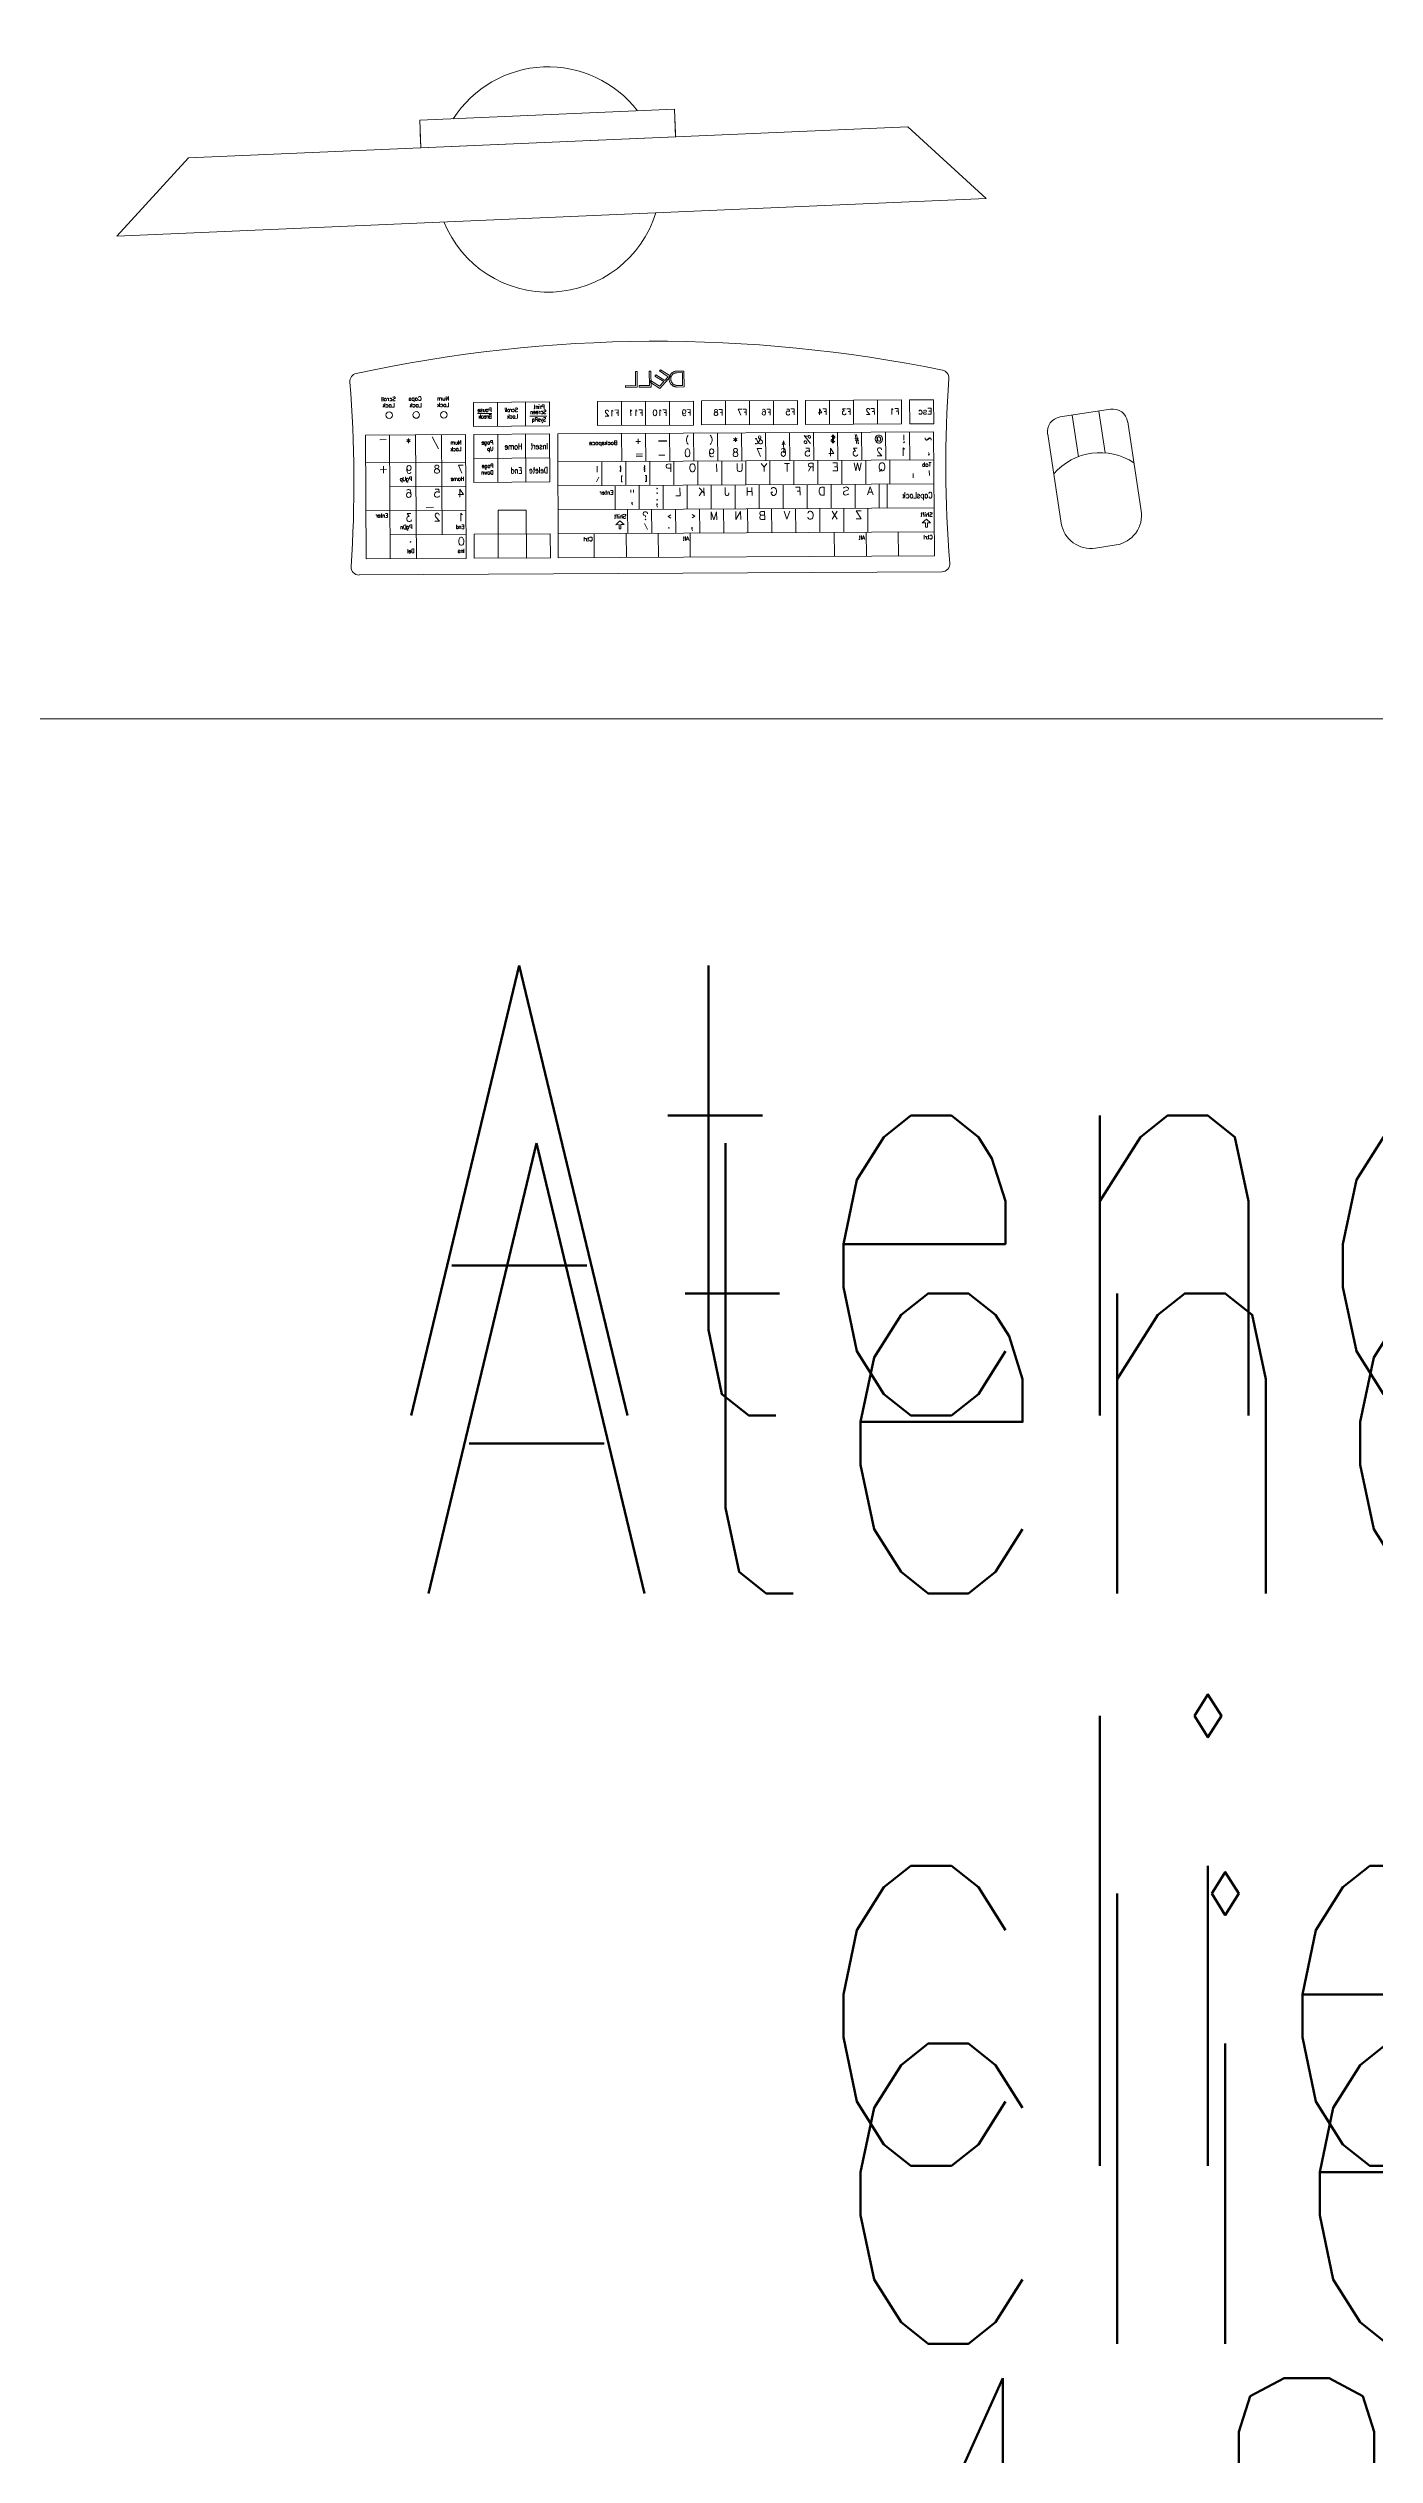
# Model space of a CAD drawing. Header units: millimetres. Extents: x 2828 to 3406, y 849 to 1266.
# Drawn here: x 2921.877 to 2922.762, y 1090.871 to 1092.476 of the extents above; entities that cross this region are included whole.
import ezdxf

# ---------------------------------------------------------------- set-up
doc = ezdxf.new("R2010")
doc.units = ezdxf.units.MM
doc.header["$PDMODE"] = 34
doc.header["$PDSIZE"] = -10
doc.linetypes.add('DASHDOT', pattern=[1, 0.5, -0.25, 0, -0.25])
doc.layers.get('DEFPOINTS').update_dxf_attribs({"lineweight": 5})
for name, color, linetype, lineweight in [('arq cotas', 152, 'Continuous', 13), ('arq tex', 31, 'Continuous', 5), ('equip tx', 220, 'Continuous', 5), ('EQUIPAMIENTO', 4, 'Continuous', 15)]:
    doc.layers.add(name, color=color, linetype=linetype, lineweight=lineweight)
doc.styles.add('250-cts', font='romans.shx', dxfattribs={"width": 0.7, "height": 0.25})
doc.styles.get("Standard").update_dxf_attribs({"font": 'romans.shx'})
doc.dimstyles.new('250', dxfattribs={"dimtxt": 0.3, "dimasz": 0.15, "dimexe": 0, "dimexo": 0.1, "dimgap": 0.05, "dimtad": 1, "dimzin": 0, "dimdsep": 46, "dimtxsty": '250-cts', "dimblk": 'ARCHTICK', "dimcen": 0.02, "dimclrd": 256, "dimclre": 256, "dimclrt": 256, "dimazin": 0, "dimtfac": 1, "dimtofl": 0, "dimtmove": 1, "dimatfit": 0, "dimldrblk": 'OPEN90', "dimfxl": 1, "dimtolj": 1, "dimtzin": 0, "dimlwd": -1, "dimarcsym": 0})

# ---------------------------------------------------------------- blocks, each defined once
blk = doc.blocks.new('A$C3E545378')
at = {"layer": 'EQUIPAMIENTO', "color": 8, "true_color": 0x777669}
for p, q in [((-0.1339, 0.0431), (0.0361, 0.0431)), ((-0.1339, 0.0247), (-0.1339, 0.0431)), ((-0.1339, 0.0347), (-0.1339, 0.0247)), ((0.0361, 0.0431), (0.0361, 0.0247)), ((0.0361, 0.0347), (0.0361, 0.0247)), ((-0.3389, -0.0253), (-0.2889, 0.0247)), ((-0.2889, 0.0247), (0.1911, 0.0247)), ((0.0361, 0.0247), (-0.1339, 0.0247)), ((0.1911, 0.0247), (0.2411, -0.0253)), ((0.2411, -0.0253), (-0.3389, -0.0253))]:
    blk.add_line(p, q, dxfattribs=at)
for start, end in [(35.0422, 144.9578), (199.6378, 340.3622)]:
    blk.add_arc((-0.05, 0), 0.0751, start, end, dxfattribs=at)
blk = doc.blocks.new('A$C78C04118')
at = {"layer": 'EQUIPAMIENTO', "color": 8, "lineweight": 0, "true_color": 0x777669}
for p, q in [((-0.2975, 0.1163), (-0.2986, 0.1163)), ((-0.2986, 0.1163), (-0.2985, 0.1067)), ((-0.2974, 0.1057), (-0.2975, 0.1163)), ((-0.2883, 0.1164), (-0.2894, 0.1164)), ((-0.2894, 0.1164), (-0.2893, 0.1068)), ((-0.2882, 0.1058), (-0.2883, 0.1164)), ((-0.285, 0.114), (-0.2857, 0.1132)), ((-0.2857, 0.1132), (-0.2797, 0.1095)), ((-0.279, 0.1103), (-0.285, 0.114)), ((-0.282, 0.1174), (-0.2827, 0.1166)), ((-0.2827, 0.1166), (-0.2767, 0.1128)), ((-0.2823, 0.105), (-0.275, 0.1131)), ((-0.275, 0.1131), (-0.282, 0.1174)), ((-0.2767, 0.1128), (-0.279, 0.1103)), ((-0.276, 0.1125), (-0.2761, 0.1122)), ((-0.2759, 0.1129), (-0.276, 0.1125)), ((-0.2758, 0.1132), (-0.2759, 0.1129)), ((-0.2757, 0.1135), (-0.2758, 0.1132)), ((-0.2755, 0.1138), (-0.2757, 0.1135)), ((-0.2754, 0.1141), (-0.2755, 0.1138)), ((-0.2752, 0.1144), (-0.2754, 0.1141)), ((-0.275, 0.1146), (-0.2752, 0.1144)), ((-0.2748, 0.1149), (-0.275, 0.1146)), ((-0.2749, 0.1124), (-0.275, 0.1121)), ((-0.2748, 0.1127), (-0.2749, 0.1124)), ((-0.2745, 0.1151), (-0.2748, 0.1149)), ((-0.2747, 0.113), (-0.2748, 0.1127)), ((-0.2746, 0.1133), (-0.2747, 0.113)), ((-0.2744, 0.1135), (-0.2746, 0.1133)), ((-0.2743, 0.1153), (-0.2745, 0.1151)), ((-0.2743, 0.1138), (-0.2744, 0.1135)), ((-0.274, 0.1155), (-0.2743, 0.1153)), ((-0.2741, 0.114), (-0.2743, 0.1138)), ((-0.2739, 0.1143), (-0.2741, 0.114)), ((-0.2737, 0.1157), (-0.274, 0.1155)), ((-0.2737, 0.1145), (-0.2739, 0.1143)), ((-0.2734, 0.1159), (-0.2737, 0.1157)), ((-0.2734, 0.1147), (-0.2737, 0.1145)), ((-0.2732, 0.1161), (-0.2734, 0.1159)), ((-0.2732, 0.1148), (-0.2734, 0.1147)), ((-0.2728, 0.1162), (-0.2732, 0.1161)), ((-0.2729, 0.115), (-0.2732, 0.1148)), ((-0.2726, 0.1151), (-0.2729, 0.115)), ((-0.2725, 0.1163), (-0.2728, 0.1162)), ((-0.2724, 0.1152), (-0.2726, 0.1151)), ((-0.2722, 0.1164), (-0.2725, 0.1163)), ((-0.2721, 0.1153), (-0.2724, 0.1152)), ((-0.2719, 0.1165), (-0.2722, 0.1164)), ((-0.2718, 0.1154), (-0.2721, 0.1153)), ((-0.2716, 0.1165), (-0.2719, 0.1165)), ((-0.2715, 0.1155), (-0.2718, 0.1154)), ((-0.2712, 0.1166), (-0.2716, 0.1165)), ((-0.2712, 0.1155), (-0.2715, 0.1155)), ((-0.2709, 0.1166), (-0.2712, 0.1166)), ((-0.2709, 0.1155), (-0.2712, 0.1155)), ((-0.2663, 0.1166), (-0.2709, 0.1166)), ((-0.2673, 0.1156), (-0.2709, 0.1155)), ((-0.2672, 0.107), (-0.2673, 0.1156)), ((-0.2662, 0.106), (-0.2663, 0.1166)), ((-0.2985, 0.1067), (-0.3053, 0.1067)), ((-0.3053, 0.1067), (-0.3053, 0.1056)), ((-0.3053, 0.1056), (-0.2974, 0.1057)), ((-0.2974, 0.1057), (-0.2974, 0.1057)), ((-0.2893, 0.1068), (-0.296, 0.1068)), ((-0.296, 0.1068), (-0.296, 0.1057)), ((-0.296, 0.1057), (-0.2882, 0.1058)), ((-0.2885, 0.1102), (-0.2892, 0.1094)), ((-0.2892, 0.1094), (-0.2823, 0.105)), ((-0.2825, 0.1064), (-0.2885, 0.1102)), ((-0.2882, 0.1058), (-0.2882, 0.1058)), ((-0.2797, 0.1095), (-0.2825, 0.1064)), ((-0.2823, 0.105), (-0.2823, 0.105)), ((-0.2761, 0.1119), (-0.2762, 0.1115)), ((-0.2762, 0.1115), (-0.2762, 0.1112)), ((-0.2762, 0.1112), (-0.2762, 0.1109)), ((-0.2762, 0.1109), (-0.2761, 0.1105)), ((-0.2761, 0.1122), (-0.2761, 0.1119)), ((-0.2761, 0.1105), (-0.2761, 0.1102)), ((-0.2761, 0.1102), (-0.276, 0.1099)), ((-0.276, 0.1099), (-0.2759, 0.1096)), ((-0.2759, 0.1096), (-0.2758, 0.1093)), ((-0.2758, 0.1093), (-0.2756, 0.1089)), ((-0.2756, 0.1089), (-0.2755, 0.1086)), ((-0.2755, 0.1086), (-0.2753, 0.1084)), ((-0.2753, 0.1084), (-0.2751, 0.1081)), ((-0.275, 0.1121), (-0.2751, 0.1118)), ((-0.2751, 0.1118), (-0.2751, 0.1115)), ((-0.2751, 0.1115), (-0.2751, 0.1112)), ((-0.2751, 0.1112), (-0.2751, 0.1109)), ((-0.2751, 0.1109), (-0.2751, 0.1106)), ((-0.2751, 0.1106), (-0.275, 0.1103)), ((-0.2751, 0.1081), (-0.2749, 0.1078)), ((-0.275, 0.1103), (-0.2749, 0.11)), ((-0.2749, 0.11), (-0.2748, 0.1097)), ((-0.2749, 0.1078), (-0.2747, 0.1076)), ((-0.2748, 0.1097), (-0.2747, 0.1095)), ((-0.2747, 0.1095), (-0.2746, 0.1092)), ((-0.2747, 0.1076), (-0.2744, 0.1073)), ((-0.2746, 0.1092), (-0.2744, 0.1089)), ((-0.2744, 0.1089), (-0.2742, 0.1087)), ((-0.2744, 0.1073), (-0.2742, 0.1071)), ((-0.2742, 0.1087), (-0.274, 0.1084)), ((-0.2742, 0.1071), (-0.2739, 0.1069)), ((-0.274, 0.1084), (-0.2738, 0.1082)), ((-0.2739, 0.1069), (-0.2736, 0.1067)), ((-0.2738, 0.1082), (-0.2736, 0.108)), ((-0.2736, 0.108), (-0.2734, 0.1078)), ((-0.2736, 0.1067), (-0.2734, 0.1066)), ((-0.2734, 0.1078), (-0.2731, 0.1077)), ((-0.2734, 0.1066), (-0.2731, 0.1064)), ((-0.2731, 0.1077), (-0.2728, 0.1075)), ((-0.2731, 0.1064), (-0.2728, 0.1063)), ((-0.2728, 0.1075), (-0.2726, 0.1074)), ((-0.2728, 0.1063), (-0.2724, 0.1062)), ((-0.2726, 0.1074), (-0.2723, 0.1073)), ((-0.2724, 0.1062), (-0.2721, 0.1061)), ((-0.2723, 0.1073), (-0.272, 0.1072)), ((-0.2721, 0.1061), (-0.2718, 0.106)), ((-0.272, 0.1072), (-0.2717, 0.1071)), ((-0.2718, 0.106), (-0.2715, 0.106)), ((-0.2717, 0.1071), (-0.2714, 0.107)), ((-0.2715, 0.106), (-0.2711, 0.1059)), ((-0.2714, 0.107), (-0.2711, 0.107)), ((-0.2711, 0.107), (-0.2708, 0.107)), ((-0.2711, 0.1059), (-0.2708, 0.1059)), ((-0.2708, 0.107), (-0.2672, 0.107)), ((-0.2708, 0.1059), (-0.2662, 0.106))]:
    blk.add_line(p, q, dxfattribs=at)
at = {"layer": 'EQUIPAMIENTO', "color": 8, "true_color": 0x777669}
for p, q in [((-0.3239, 0.096), (-0.2599, 0.0966)), ((-0.2917, 0.0803), (-0.2919, 0.0963)), ((-0.2757, 0.0805), (-0.2759, 0.0965)), ((-0.2599, 0.0966), (-0.2597, 0.0806)), ((-0.2545, 0.0967), (-0.1905, 0.0973)), ((-0.2544, 0.0807), (-0.2545, 0.0967)), ((-0.2384, 0.0808), (-0.2385, 0.0968)), ((-0.2224, 0.081), (-0.2225, 0.097)), ((-0.2064, 0.0811), (-0.2065, 0.0971)), ((-0.1905, 0.0973), (-0.1904, 0.0813)), ((-0.1852, 0.0973), (-0.1212, 0.0979)), ((-0.1851, 0.0813), (-0.1852, 0.0973)), ((-0.1691, 0.0815), (-0.1692, 0.0975)), ((-0.1531, 0.0816), (-0.1532, 0.0976)), ((-0.1371, 0.0818), (-0.1372, 0.0978)), ((-0.1212, 0.0979), (-0.1211, 0.0819)), ((-0.1159, 0.098), (-0.0999, 0.0981)), ((-0.1157, 0.082), (-0.1159, 0.098)), ((-0.0999, 0.0981), (-0.0997, 0.0821)), ((-0.4065, 0.0952), (-0.3559, 0.0957)), ((-0.4064, 0.0792), (-0.4065, 0.0952)), ((-0.4038, 0.0878), (-0.3943, 0.0879)), ((-0.3904, 0.0794), (-0.3905, 0.0954)), ((-0.3717, 0.0796), (-0.3719, 0.0956)), ((-0.3689, 0.0861), (-0.3576, 0.0862)), ((-0.3559, 0.0957), (-0.3557, 0.0797)), ((-0.3237, 0.08), (-0.3239, 0.096)), ((-0.2597, 0.0806), (-0.3237, 0.08)), ((-0.3077, 0.0802), (-0.3079, 0.0962)), ((-0.1904, 0.0813), (-0.2544, 0.0807)), ((-0.1211, 0.0819), (-0.1851, 0.0813)), ((-0.0997, 0.0821), (-0.1157, 0.082)), ((0.0182, 0.0922), (-0.0154, 0.0869)), ((-0.0032, 0.0604), (-0.0075, 0.0881)), ((0.0103, 0.0909), (0.0146, 0.063)), ((0.0389, 0.0246), (0.0296, 0.0838)), ((-0.4117, 0.0739), (-0.4783, 0.0732)), ((-0.4783, 0.0732), (-0.4776, -0.0094)), ((-0.4616, -0.0093), (-0.4623, 0.0734)), ((-0.4442, -0.0091), (-0.445, 0.0736)), ((-0.427, 0.0071), (-0.4277, 0.0737)), ((-0.4109, -0.0088), (-0.4117, 0.0739)), ((-0.3557, 0.0797), (-0.4064, 0.0792)), ((-0.4063, 0.0739), (-0.3557, 0.0744)), ((-0.406, 0.0419), (-0.4063, 0.0739)), ((-0.39, 0.0421), (-0.3903, 0.0741)), ((-0.3714, 0.0422), (-0.3717, 0.0742)), ((-0.3557, 0.0744), (-0.3554, 0.0424)), ((-0.0997, 0.0768), (-0.3503, 0.0744)), ((-0.3503, 0.0744), (-0.3496, -0.0082)), ((-0.3075, 0.0562), (-0.3077, 0.0748)), ((-0.2915, 0.0563), (-0.2917, 0.075)), ((-0.2755, 0.0565), (-0.2757, 0.0751)), ((-0.2595, 0.0566), (-0.2597, 0.0753)), ((-0.2435, 0.0568), (-0.2437, 0.0754)), ((-0.2275, 0.0569), (-0.2277, 0.0756)), ((-0.2115, 0.0571), (-0.2117, 0.0757)), ((-0.1955, 0.0572), (-0.1957, 0.0759)), ((-0.1795, 0.0574), (-0.1797, 0.076)), ((-0.1635, 0.0575), (-0.1637, 0.0762)), ((-0.1475, 0.0577), (-0.1477, 0.0763)), ((-0.1315, 0.0578), (-0.1317, 0.0765)), ((-0.1155, 0.058), (-0.1157, 0.0766)), ((-0.0989, -0.0059), (-0.0997, 0.0768)), ((-0.0237, 0.0755), (-0.0144, 0.0162)), ((-0.4115, 0.0552), (-0.4782, 0.0546)), ((-0.3555, 0.0584), (-0.4062, 0.0579)), ((-0.0995, 0.0581), (-0.3502, 0.0558)), ((-0.3207, 0.04), (-0.3208, 0.056)), ((-0.3047, 0.0402), (-0.3048, 0.0562)), ((-0.2887, 0.0403), (-0.2888, 0.0563)), ((-0.2727, 0.0405), (-0.2728, 0.0565)), ((-0.2567, 0.0406), (-0.2568, 0.0566)), ((-0.2407, 0.0408), (-0.2408, 0.0568)), ((-0.2247, 0.0409), (-0.2248, 0.0569)), ((-0.2087, 0.0411), (-0.2088, 0.0571)), ((-0.1927, 0.0412), (-0.1928, 0.0572)), ((-0.1767, 0.0414), (-0.1768, 0.0574)), ((-0.1607, 0.0415), (-0.1608, 0.0575)), ((-0.1447, 0.0417), (-0.1448, 0.0577)), ((-0.1287, 0.0418), (-0.1288, 0.0578)), ((-0.1133, 0.0489), (-0.1133, 0.0459)), ((-0.1024, 0.0476), (-0.1025, 0.0508)), ((-0.4113, 0.0392), (-0.462, 0.0387)), ((-0.3554, 0.0424), (-0.406, 0.0419)), ((-0.0994, 0.0421), (-0.35, 0.0398)), ((-0.3118, 0.0241), (-0.3119, 0.0401)), ((-0.2958, 0.0243), (-0.2959, 0.0403)), ((-0.2798, 0.0244), (-0.2799, 0.0404)), ((-0.2638, 0.0246), (-0.2639, 0.0406)), ((-0.2478, 0.0247), (-0.2479, 0.0407)), ((-0.2318, 0.0249), (-0.2319, 0.0409)), ((-0.2158, 0.025), (-0.2159, 0.041)), ((-0.1998, 0.0252), (-0.1999, 0.0412)), ((-0.1838, 0.0253), (-0.1839, 0.0413)), ((-0.1678, 0.0255), (-0.1679, 0.0415)), ((-0.1518, 0.0256), (-0.1519, 0.0416)), ((-0.1358, 0.0258), (-0.1359, 0.0418)), ((-0.1304, 0.0258), (-0.1306, 0.0418)), ((-0.4112, 0.0232), (-0.4779, 0.0226)), ((-0.433, 0.0252), (-0.4379, 0.0251)), ((-0.3712, 0.0236), (-0.3899, 0.0234)), ((-0.3899, 0.0234), (-0.3896, -0.0086)), ((-0.3709, -0.0084), (-0.3712, 0.0236)), ((-0.0992, 0.0261), (-0.3499, 0.0238)), ((-0.3086, 0.0166), (-0.3113, 0.014)), ((-0.3058, 0.0141), (-0.3086, 0.0166)), ((-0.3033, 0.0082), (-0.3035, 0.0242)), ((-0.2873, 0.0084), (-0.2875, 0.0244)), ((-0.2713, 0.0085), (-0.2715, 0.0245)), ((-0.2553, 0.0087), (-0.2555, 0.0247)), ((-0.2393, 0.0088), (-0.2395, 0.0248)), ((-0.2233, 0.009), (-0.2235, 0.025)), ((-0.2073, 0.0091), (-0.2075, 0.0251)), ((-0.1913, 0.0093), (-0.1915, 0.0253)), ((-0.1753, 0.0094), (-0.1755, 0.0254)), ((-0.1593, 0.0095), (-0.1595, 0.0255)), ((-0.1433, 0.0097), (-0.1435, 0.0257)), ((-0.1043, 0.0185), (-0.1071, 0.0159)), ((-0.1071, 0.0159), (-0.1049, 0.0161)), ((-0.1049, 0.0161), (-0.1049, 0.0132)), ((-0.1015, 0.016), (-0.1043, 0.0185)), ((-0.1036, 0.0161), (-0.1015, 0.016)), ((-0.1036, 0.0132), (-0.1036, 0.0161)), ((-0.411, 0.0072), (-0.4617, 0.0067)), ((-0.355, 0.0077), (-0.4057, 0.0073)), ((-0.4057, 0.0073), (-0.4056, -0.0087)), ((-0.3549, -0.0083), (-0.355, 0.0077)), ((-0.0991, 0.0101), (-0.3497, 0.0078)), ((-0.3256, -0.008), (-0.3257, 0.008)), ((-0.3113, 0.014), (-0.3092, 0.0142)), ((-0.3092, 0.0142), (-0.3092, 0.0113)), ((-0.3079, 0.0113), (-0.3092, 0.0113)), ((-0.3079, 0.0113), (-0.3079, 0.0142)), ((-0.3079, 0.0142), (-0.3058, 0.0141)), ((-0.3042, -0.0078), (-0.3044, 0.0082)), ((-0.2829, -0.0076), (-0.283, 0.0084)), ((-0.2616, -0.0074), (-0.2617, 0.0086)), ((-0.1656, -0.0065), (-0.1657, 0.0095)), ((-0.1442, -0.0063), (-0.1444, 0.0097)), ((-0.1229, -0.0061), (-0.1231, 0.0099)), ((-0.1036, 0.0132), (-0.1049, 0.0132)), ((0.0084, -0.0005), (0.0222, 0.0017)), ((-0.4776, -0.0094), (-0.4109, -0.0088)), ((-0.4056, -0.0087), (-0.3549, -0.0083)), ((-0.3496, -0.0082), (-0.0989, -0.0059)), ((-0.0939, -0.0165), (-0.4824, -0.0201))]:
    blk.add_line(p, q, dxfattribs=at)
for centre in [(-0.4626, 0.0865), (-0.4446, 0.0867), (-0.4262, 0.0869)]:
    blk.add_circle(centre, 0.0022, dxfattribs=at)
for centre, radius, start, end in [((-0.2807, -0.8118), 0.9482, 78.6398, 102.4282), ((-0.4836, 0.109), 0.00533, 102.4282, 184.7958), ((-0.095, 0.1126), 0.00533, 356.2722, 78.6398), ((-1.3207, 0.0387), 0.8347, 356.3467, 4.7958), ((0.7432, 0.058), 0.8347, 176.2722, 184.7212), ((-0.0139, 0.077), 0.01, 98.9183, 188.9183), ((0.0197, 0.0823), 0.01, 8.9183, 98.9183), ((0.0053, 0.0193), 0.02, 188.9183, 278.9183), ((0.0191, 0.0215), 0.02, 278.9183, 8.9183), ((-0.4824, -0.0148), 0.00533, 176.3467, 270.534), ((-0.0939, -0.0112), 0.00533, 270.534, 4.7212)]:
    blk.add_arc(centre, radius, start, end, dxfattribs=at)
blk.add_ellipse((0.0115, 0.0222), major_axis=(0.029, 0.029), ratio=1, start_param=0.207647, end_param=1.646099, dxfattribs=at)
at = {"layer": 'EQUIPAMIENTO', "color": 8, "true_color": 0x777669, "text_generation_flag": 4}
for s, height, p in [('Scroll', 0.00267, (-0.4583, 0.096)), ('Caps', 0.00267, (-0.4411, 0.0963)), ('Num', 0.00267, (-0.4227, 0.0965)), ('Lock', 0.00267, (-0.459, 0.0918)), ('Lock', 0.00267, (-0.441, 0.092)), ('Lock', 0.00267, (-0.4226, 0.0922)), ('F12', 0.004, (-0.3093, 0.0865)), ('F11', 0.004, (-0.2933, 0.0866)), ('F10', 0.004, (-0.2773, 0.0868)), ('F9', 0.004, (-0.2613, 0.0869)), ('F8', 0.004, (-0.24, 0.0871)), ('F7', 0.004, (-0.224, 0.0873)), ('F6', 0.004, (-0.208, 0.0874)), ('F5', 0.004, (-0.192, 0.0876)), ('F4', 0.004, (-0.1706, 0.0878)), ('F3', 0.004, (-0.1546, 0.0879)), ('F2', 0.004, (-0.1386, 0.0881)), ('F1', 0.004, (-0.1226, 0.0882)), ('Esc', 0.004, (-0.1008, 0.0884)), ('-', 0.00533, (-0.4637, 0.0679)), ('*', 0.00533, (-0.4479, 0.0657)), ('/', 0.00533, (-0.4293, 0.0659)), ('Backspace', 0.00267, (-0.3104, 0.0673)), ('+', 0.004, (-0.2943, 0.0679)), ('_', 0.008, (-0.2776, 0.0706)), ('0', 0.00533, (-0.2614, 0.0594)), (')', 0.004, (-0.2627, 0.069)), ('9', 0.00533, (-0.2454, 0.0595)), ('(', 0.004, (-0.2467, 0.0691)), ('8', 0.00533, (-0.2294, 0.0597)), ('*', 0.00533, (-0.23, 0.0672)), ('&', 0.00533, (-0.2131, 0.0683)), ('7', 0.00533, (-0.2134, 0.0598)), ('6', 0.00533, (-0.1974, 0.06)), ('%', 0.00533, (-0.1811, 0.0686)), ('5', 0.00533, (-0.1814, 0.0601)), ('4', 0.00533, (-0.1654, 0.0603)), ('$', 0.004, (-0.1651, 0.0697)), ('3', 0.00533, (-0.1494, 0.0604)), ('#', 0.004, (-0.1491, 0.0699)), ('@', 0.00533, (-0.1331, 0.0691)), ('2', 0.00533, (-0.1334, 0.0606)), ('1', 0.00533, (-0.1174, 0.0607)), ('!', 0.00533, (-0.1183, 0.0694)), ('~', 0.00533, (-0.1006, 0.0696)), ('+', 0.00533, (-0.4634, 0.0479)), ('9', 0.00533, (-0.4471, 0.0477)), ('8', 0.00533, (-0.4284, 0.0479)), ('7', 0.00533, (-0.4124, 0.048)), ('|', 0.00267, (-0.3235, 0.0498)), ('}', 0.00267, (-0.3075, 0.0502)), ('=', 0.00533, (-0.2928, 0.0582)), ('{', 0.00267, (-0.2915, 0.0504)), ('-', 0.00533, (-0.2778, 0.0583)), ('P', 0.00533, (-0.2738, 0.0493)), ('O', 0.00533, (-0.2578, 0.0495)), ('I', 0.00533, (-0.2433, 0.0496)), ('U', 0.00533, (-0.2264, 0.0498)), ('Y', 0.00533, (-0.2106, 0.0499)), ('T', 0.00533, (-0.1955, 0.05)), ('R', 0.00533, (-0.1789, 0.0502)), ('E', 0.00533, (-0.1629, 0.0504)), ('W', 0.00533, (-0.1475, 0.0505)), ('Q', 0.00533, (-0.1315, 0.0506)), ('Tab', 0.00267, (-0.1012, 0.0535)), ('`', 0.00667, (-0.1014, 0.0562)), ('6', 0.00533, (-0.447, 0.0317)), ('5', 0.00533, (-0.4283, 0.0319)), ('4', 0.00533, (-0.4123, 0.032)), ('\\', 0.00267, (-0.3228, 0.0429)), ('Enter', 0.00267, (-0.3129, 0.0342)), (']', 0.00267, (-0.3066, 0.0435)), ('"', 0.00533, (-0.2986, 0.032)), ('[', 0.00267, (-0.2906, 0.0437)), (':', 0.00533, (-0.2826, 0.0349)), ('L', 0.00533, (-0.2677, 0.0334)), ('K', 0.00533, (-0.2517, 0.0335)), ('J', 0.00533, (-0.2357, 0.0337)), ('H', 0.00533, (-0.2197, 0.0338)), ('G', 0.00533, (-0.2037, 0.034)), ('F', 0.00533, (-0.1877, 0.0341)), ('D', 0.00533, (-0.1717, 0.0343)), ('S', 0.00533, (-0.1557, 0.0344)), ('A', 0.00533, (-0.1397, 0.0346)), ('3', 0.00533, (-0.4468, 0.0157)), ('2', 0.00533, (-0.4281, 0.0159)), ('1', 0.00533, (-0.4121, 0.016)), ('Shift', 0.00267, (-0.3044, 0.0183)), ("'", 0.00533, (-0.2992, 0.0235)), ('?', 0.00533, (-0.2896, 0.0174)), (';', 0.00533, (-0.2826, 0.0275)), ('>', 0.00267, (-0.2742, 0.0185)), ('<', 0.00267, (-0.2582, 0.0187)), ('M', 0.00533, (-0.2432, 0.0176)), ('N', 0.00533, (-0.2272, 0.0178)), ('B', 0.00533, (-0.2112, 0.0179)), ('V', 0.00533, (-0.1952, 0.0181)), ('C', 0.00533, (-0.1792, 0.0182)), ('X', 0.00533, (-0.1632, 0.0183)), ('Z', 0.00533, (-0.1472, 0.0185)), ('Shift', 0.00267, (-0.1002, 0.0202)), ('.', 0.00533, (-0.4469, 0.0019)), ('0', 0.00533, (-0.412, 0)), ('Ctrl', 0.00267, (-0.3267, 0.0031)), ('/', 0.00267, (-0.29, 0.0117)), ('.', 0.00533, (-0.2749, 0.0118)), ('Alt', 0.00267, (-0.2624, 0.0037)), (',', 0.00533, (-0.2592, 0.0119)), ('Alt', 0.00267, (-0.1451, 0.0047)), ('Ctrl', 0.00267, (-0.1, 0.0052))]:
    blk.add_text(s, height=height, rotation=180.534, dxfattribs=at).set_placement(p)
for s, height, width, p in [('Pause', 0.00267, 0.8, (-0.3943, 0.0889)), ('Break', 0.00267, 0.8, (-0.3942, 0.0846)), ('Scroll', 0.00267, 0.8, (-0.3769, 0.089)), ('Lock', 0.00267, 0.8, (-0.3768, 0.0847)), ('Screen', 0.00267, 0.8, (-0.3579, 0.0877)), ('SysRq', 0.00267, 0.8, (-0.3581, 0.0827)), ('Print', 0.00267, 0.8, (-0.359, 0.0912)), ('Lock', 0.00267, 0.8, (-0.4145, 0.0628)), ('Num', 0.00267, 0.8, (-0.4145, 0.0671)), ('Page', 0.00267, 0.8, (-0.3932, 0.0673)), ('Up', 0.00267, 0.8, (-0.3931, 0.063)), ('Home', 0.004, 0.7, (-0.3738, 0.064)), ('Insert', 0.004, 0.7, (-0.3567, 0.0642)), ('^ ', 0.00933, 0.5, (-0.198, 0.0623)), ('Down', 0.00267, 0.8, (-0.393, 0.0473)), ('Page', 0.00267, 0.8, (-0.393, 0.0516)), ('End', 0.004, 0.7, (-0.3739, 0.048)), ('Delete', 0.004, 0.7, (-0.3566, 0.0482)), ('PgUp', 0.00267, 0.8, (-0.4472, 0.0427)), ('Home', 0.00267, 0.8, (-0.4125, 0.043)), ('CapsLock', 0.004, 0.8, (-0.1003, 0.0325)), ('Enter', 0.00267, 0.8, (-0.4631, 0.0183)), ('PgDn', 0.00267, 0.8, (-0.4469, 0.0107)), ('End', 0.00267, 0.8, (-0.4122, 0.011)), ('Del', 0.00267, 0.8, (-0.4455, -0.0053)), ('Ins', 0.00267, 0.8, (-0.4121, -0.005))]:
    blk.add_text(s, height=height, rotation=180.534, dxfattribs=dict(at, width=width)).set_placement(p)
blk = doc.blocks.new('_ARCHTICK')
at = {"color": 0, "linetype": 'ByBlock', "const_width": 0.15}
blk.add_lwpolyline([(-0.5, -0.5), (0.5, 0.5)], dxfattribs=at)
blk = doc.blocks.new('*D316')
at = {"layer": 'arq cotas', "linetype": 'DASHDOT', "lineweight": -2, "transparency": 16777216}
for p, q in [((2920.2537, 1090.5954), (2920.2537, 1090.6223)), ((2925.1037, 1090.5954), (2925.1037, 1090.6223))]:
    blk.add_line(p, q, dxfattribs=at)
at = {"layer": 'arq cotas', "transparency": 16777216}
blk.add_line((2925.1037, 1090.6223), (2920.2537, 1090.6223), dxfattribs=at)
at = {"layer": 'DEFPOINTS', "color": 0, "transparency": 16777216}
for p in [(2920.2537, 1090.6223), (2920.2537, 1090.4954), (2925.1037, 1090.4954)]:
    blk.add_point(p, dxfattribs=at)
at = {"layer": 'arq cotas', "transparency": 16777216, "xscale": 0.15, "yscale": 0.15, "zscale": 0.15, "rotation": 180}
blk.add_blockref('_ARCHTICK', (2920.2537, 1090.6223), dxfattribs=at)
at = {"layer": 'arq cotas', "transparency": 16777216, "xscale": 0.15, "yscale": 0.15, "zscale": 0.15}
blk.add_blockref('_ARCHTICK', (2925.1037, 1090.6223), dxfattribs=at)
at = {"layer": 'arq cotas', "transparency": 16777216, "insert": (2922.6787, 1090.7973), "char_height": 0.25, "attachment_point": 5, "style": '250-cts'}
blk.add_mtext('\\A1;4.85', dxfattribs=at)
blk = doc.blocks.new('_Open90')
at = {"color": 0, "linetype": 'ByBlock', "lineweight": -2}
for p, q in [((-0.5, 0.5), (0, 0)), ((0, 0), (-1, 0)), ((0, 0), (-0.5, -0.5))]:
    blk.add_line(p, q, dxfattribs=at)

msp = doc.modelspace()

# ---------------------------------------------------------------- linework, layer by layer
at = {"layer": 'EQUIPAMIENTO'}
msp.add_line((2921.2509, 1092.0285), (2925.0947, 1092.0285), dxfattribs=at)

# ---------------------------------------------------------------- block references
for name, p, rotation in [('A$C3E545378', (2922.2607, 1092.3901), 2.462738321312074), ('A$C78C04118', (2922.5671, 1092.1427), 359.7944863837787)]:
    msp.add_blockref(name, p, dxfattribs=dict(at, rotation=rotation))

# ---------------------------------------------------------------- texts
at = {"layer": 'arq tex', "insert": (2919.0579, 1091.864), "char_height": 0.3, "attachment_point": 1, "style": '250-cts'}
msp.add_mtext_dynamic_manual_height_columns('\\pi3.0526;Atencion a \\P\\pi3.3226;clientes', width=7.765117, gutter_width=12.5, heights=[0], dxfattribs=at)
at = {"layer": 'equip tx', "insert": (2919.0694, 1091.7455), "char_height": 0.3, "attachment_point": 1, "style": '250-cts'}
msp.add_mtext_dynamic_manual_height_columns('\\pi3.0526;Atencion a \\P\\pi3.3226;clientes', width=7.765117, gutter_width=12.5, heights=[0], dxfattribs=at)

# ---------------------------------------------------------------- dimensions: what is measured, and where the dimension line sits
at = {"layer": 'arq cotas'}
dim = msp.add_linear_dim(base=(2920.2537, 1090.6223), p1=(2925.1037, 1090.4954), p2=(2920.2537, 1090.4954), dimstyle='250', dxfattribs=at)
dim.commit()
dim.dimension.update_dxf_attribs({"geometry": '*D316', "text_midpoint": (2922.6787, 1090.7973)})

doc.saveas('drawing.dxf')
